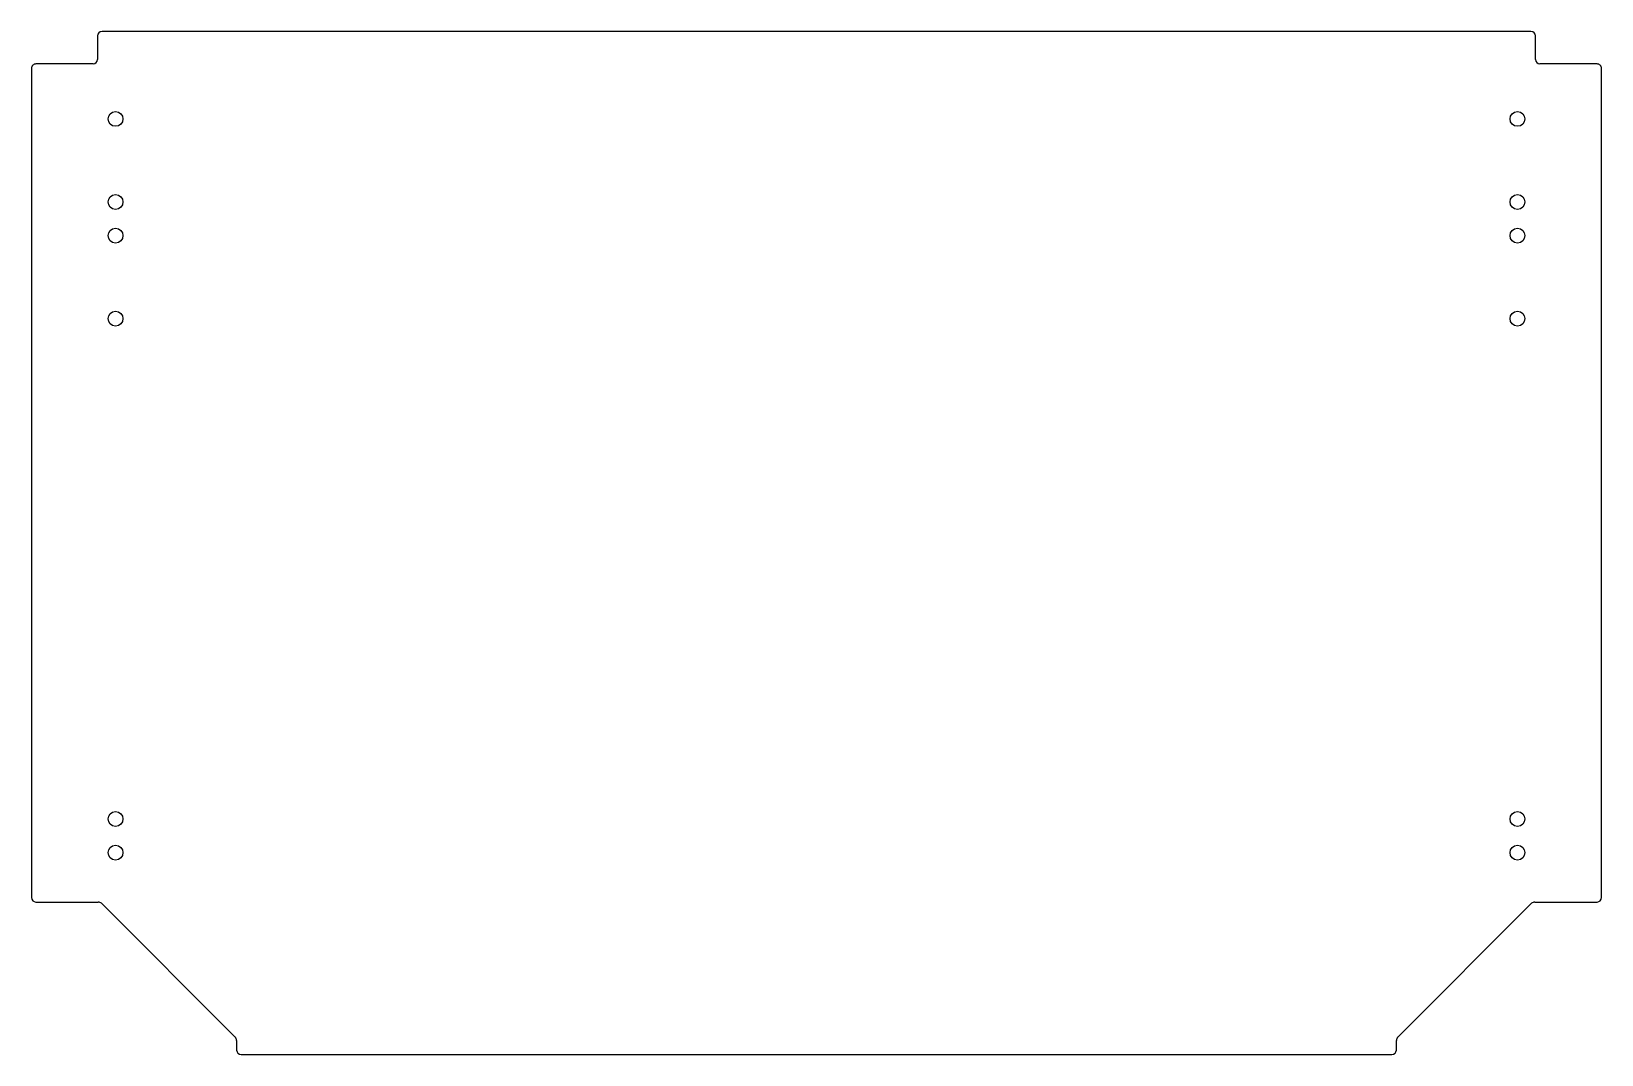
# Model space of a CAD drawing. Header units: millimetres. Extents: x -350 to 350, y -228 to 228.
import ezdxf

# ---------------------------------------------------------------- set-up
doc = ezdxf.new("R2010")
doc.units = ezdxf.units.MM
doc.layers.add('CUTOUTS', color=1, linetype='CONTINUOUS')
doc.layers.add('PERIMETER', color=5, linetype='CONTINUOUS')

msp = doc.modelspace()

# ---------------------------------------------------------------- linework, layer by layer
at = {"layer": 'CUTOUTS'}
for centre in [(-312.5, 189), (312.5, 189), (-312.5, 152), (312.5, 152), (-312.5, 137), (312.5, 137), (-312.5, 100), (312.5, 100), (-312.5, -123), (312.5, -123), (-312.5, -138), (312.5, -138)]:
    msp.add_circle(centre, 3.3, dxfattribs=at)
at = {"layer": 'PERIMETER'}
for p, q in [((-320.5, 226), (-320.5, 215.5)), ((318.5, 228), (-318.5, 228)), ((320.5, 215.5), (320.5, 226)), ((-350, 211.5), (-350, -158)), ((-322.5, 213.5), (-348, 213.5)), ((348, 213.5), (322.5, 213.5)), ((350, -158), (350, 211.5)), ((-348, -160), (-320.21, -160)), ((-318.79, -160.59), (-259.09, -220.29)), ((259.09, -220.29), (318.79, -160.59)), ((320.21, -160), (348, -160)), ((-258.5, -221.71), (-258.5, -226)), ((258.5, -226), (258.5, -221.71)), ((-256.5, -228), (256.5, -228))]:
    msp.add_line(p, q, dxfattribs=at)
for centre, start, end in [((-318.5, 226), 90, 180), ((318.5, 226), 0, 90), ((-348, 211.5), 90, 180.00001), ((-322.5, 215.5), -90, 0), ((322.5, 215.5), 180, 270), ((348, 211.5), -0.00001, 90), ((-348, -158), 180.00001, 270), ((-320.21, -162), 45, 90), ((320.21, -162), 90, 135), ((348, -158), 270, 359.99999), ((-260.5, -221.71), 0, 45), ((260.5, -221.71), 135, 180), ((-256.5, -226), 180, 270), ((256.5, -226), -90, 0)]:
    msp.add_arc(centre, 2, start, end, dxfattribs=at)

doc.saveas('drawing.dxf')
